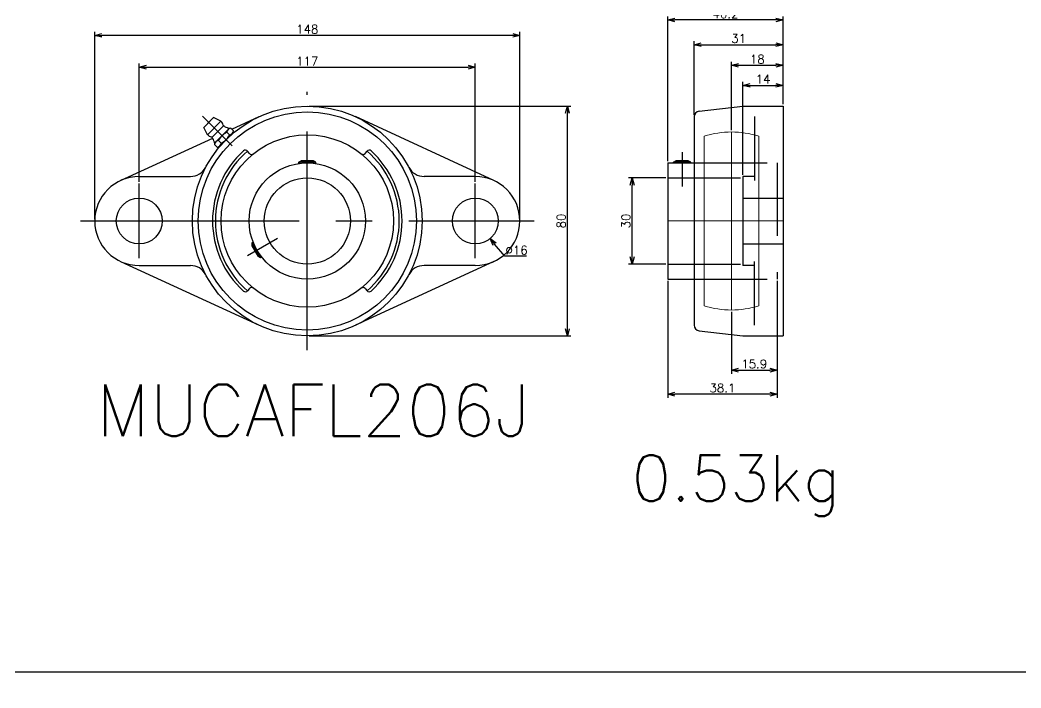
# Model space of a CAD drawing. Header units: millimetres. Extents: x -8731 to 85711, y -14522 to 31379.
# Drawn here: x 35657.2 to 36005.7, y 4109.8 to 4342.4 of the extents above; entities that cross this region are included whole.
import ezdxf
from ezdxf import colors
from ezdxf.entities.mleader import LeaderData, LeaderLine
from ezdxf.enums import TextEntityAlignment as Align
from ezdxf.math import Vec2, Vec3

# ---------------------------------------------------------------- set-up
doc = ezdxf.new("R2010")
doc.units = ezdxf.units.MM
doc.header["$LTSCALE"] = 4
doc.header["$PDMODE"] = 99
doc.header["$PDSIZE"] = 1
doc.linetypes.add('CENTER2', pattern=[28.575, 19.05, -3.175, 3.175, -3.175])
doc.linetypes.add('HIDDEN', pattern=[9.525, 6.35, -3.175])
doc.layers.add('08_DIM', color=3, linetype='Continuous', lineweight=13)
doc.layers.add('10_DRAFT', color=8, linetype='Continuous', lineweight=0, plot=False)
doc.styles.add('KSS_TXT', font='txt.shx', dxfattribs={"bigfont": 'extfont2.shx'})
doc.styles.get("Standard").update_dxf_attribs({"font": 'txt.shx', "bigfont": 'extfont2.shx'})
doc.dimstyles.new('KSS_DIM', dxfattribs={"dimscale": 3, "dimtxt": 3, "dimasz": 2.5, "dimexe": 1.25, "dimexo": 0.625, "dimtad": 1, "dimdsep": 46, "dimtxsty": 'KSS_TXT', "dimblk": 'OPEN30', "dimcen": 0, "dimazin": 2, "dimtfac": 0.75, "dimtmove": 0, "dimatfit": 3, "dimldrblk": 'OPEN30', "dimfxl": 1, "dimtolj": 1, "dimarcsym": 0})
doc.dimstyles.new('KSS_DIM$3', dxfattribs={"dimscale": 3, "dimtxt": 3, "dimasz": 2.5, "dimexe": 1.25, "dimexo": 0.625, "dimtad": 1, "dimtih": 1, "dimtoh": 1, "dimdsep": 46, "dimtxsty": 'KSS_TXT', "dimblk": 'OPEN30', "dimcen": 0, "dimazin": 2, "dimtfac": 0.75, "dimtofl": 0, "dimtmove": 0, "dimatfit": 3, "dimldrblk": 'OPEN30', "dimfxl": 1, "dimtolj": 1, "dimarcsym": 0})

# ---------------------------------------------------------------- blocks, each defined once
blk = doc.blocks.new('AM_BALLOON1')
at = {"transparency": 16777216}
blk.add_circle((0, 0), 5, dxfattribs=at)
blk.add_attdef('B_NUMBER', text='', height=3, dxfattribs=at).set_placement((0, 0), align=Align.MIDDLE_CENTER)
blk = doc.blocks.new('_OPEN')
at = {"color": 0, "linetype": 'ByBlock'}
for p, q in [((-1, 0.167), (0, 0)), ((0, 0), (-1, -0.167)), ((0, 0), (-1, 0))]:
    blk.add_line(p, q, dxfattribs=at)
blk = doc.blocks.new('_Open30')
at = {"color": 0, "linetype": 'ByBlock', "lineweight": -2}
for p, q in [((-1, 0.27), (0, 0)), ((0, 0), (-1, -0.27)), ((0, 0), (-1, 0))]:
    blk.add_line(p, q, dxfattribs=at)
blk = doc.blocks.new('*D4490')
at = {"layer": '08_DIM', "color": 0, "lineweight": -2, "transparency": 16777216}
for p, q in [((35698.73, 4286.06), (35698.73, 4327.21)), ((35701.23, 4325.96), (35813.23, 4325.96)), ((35815.73, 4286.06), (35815.73, 4327.21))]:
    blk.add_line(p, q, dxfattribs=at)
at = {"layer": 'Defpoints', "color": 0, "transparency": 16777216}
for p in [(35815.73, 4325.96), (35698.73, 4285.44), (35815.73, 4285.44)]:
    blk.add_point(p, dxfattribs=at)
at = {"layer": '08_DIM', "color": 0, "lineweight": -2, "transparency": 16777216, "xscale": 2.5, "yscale": 2.5, "zscale": 2.5, "rotation": 180}
blk.add_blockref('_Open30', (35698.73, 4325.96), dxfattribs=at)
at = {"layer": '08_DIM', "color": 0, "lineweight": -2, "transparency": 16777216, "xscale": 2.5, "yscale": 2.5, "zscale": 2.5}
blk.add_blockref('_Open30', (35815.73, 4325.96), dxfattribs=at)
at = {"layer": '08_DIM', "color": 0, "transparency": 16777216, "insert": (35757.23, 4328.09), "char_height": 3, "attachment_point": 5, "style": 'KSS_TXT'}
blk.add_mtext('\\A1;117', dxfattribs=at)
blk = doc.blocks.new('*D4491')
at = {"layer": '08_DIM', "color": 0, "lineweight": -2, "transparency": 16777216}
for p, q in [((35683.23, 4273.06), (35683.23, 4338.32)), ((35828.73, 4337.07), (35685.73, 4337.07)), ((35831.23, 4273.06), (35831.23, 4338.32))]:
    blk.add_line(p, q, dxfattribs=at)
at = {"layer": 'Defpoints', "color": 0, "transparency": 16777216}
for p in [(35683.23, 4337.07), (35683.23, 4272.44), (35831.23, 4272.44)]:
    blk.add_point(p, dxfattribs=at)
at = {"layer": '08_DIM', "color": 0, "lineweight": -2, "transparency": 16777216, "xscale": 2.5, "yscale": 2.5, "zscale": 2.5, "rotation": 180}
blk.add_blockref('_Open30', (35683.23, 4337.07), dxfattribs=at)
at = {"layer": '08_DIM', "color": 0, "lineweight": -2, "transparency": 16777216, "xscale": 2.5, "yscale": 2.5, "zscale": 2.5}
blk.add_blockref('_Open30', (35831.23, 4337.07), dxfattribs=at)
at = {"layer": '08_DIM', "color": 0, "transparency": 16777216, "insert": (35757.23, 4339.2), "char_height": 3, "attachment_point": 5, "style": 'KSS_TXT'}
blk.add_mtext('\\A1;148', dxfattribs=at)
blk = doc.blocks.new('*D4493')
at = {"layer": '08_DIM', "color": 0, "lineweight": -2, "transparency": 16777216}
for p, q in [((35908.9, 4288.56), (35908.9, 4320.91)), ((35911.4, 4319.66), (35920.4, 4319.66)), ((35922.9, 4313.06), (35922.9, 4320.91))]:
    blk.add_line(p, q, dxfattribs=at)
at = {"layer": 'Defpoints', "color": 0, "transparency": 16777216}
for p in [(35922.9, 4319.66), (35922.9, 4312.44), (35908.9, 4287.94)]:
    blk.add_point(p, dxfattribs=at)
at = {"layer": '08_DIM', "color": 0, "lineweight": -2, "transparency": 16777216, "xscale": 2.5, "yscale": 2.5, "zscale": 2.5, "rotation": 180}
blk.add_blockref('_Open30', (35908.9, 4319.66), dxfattribs=at)
at = {"layer": '08_DIM', "color": 0, "lineweight": -2, "transparency": 16777216, "xscale": 2.5, "yscale": 2.5, "zscale": 2.5}
blk.add_blockref('_Open30', (35922.9, 4319.66), dxfattribs=at)
at = {"layer": '08_DIM', "color": 0, "transparency": 16777216, "insert": (35915.9, 4321.79), "char_height": 3, "attachment_point": 5, "style": 'KSS_TXT'}
blk.add_mtext('\\A1;14', dxfattribs=at)
blk = doc.blocks.new('*D4494')
at = {"layer": '08_DIM', "color": 0, "lineweight": -2, "transparency": 16777216}
for p, q in [((35891.9, 4309.28), (35891.9, 4335.07)), ((35922.9, 4313.06), (35922.9, 4335.07)), ((35894.4, 4333.82), (35920.4, 4333.82))]:
    blk.add_line(p, q, dxfattribs=at)
at = {"layer": 'Defpoints', "color": 0, "transparency": 16777216}
for p in [(35922.9, 4333.82), (35922.9, 4312.44), (35891.9, 4308.66)]:
    blk.add_point(p, dxfattribs=at)
at = {"layer": '08_DIM', "color": 0, "lineweight": -2, "transparency": 16777216, "xscale": 2.5, "yscale": 2.5, "zscale": 2.5, "rotation": 180}
blk.add_blockref('_Open30', (35891.9, 4333.82), dxfattribs=at)
at = {"layer": '08_DIM', "color": 0, "lineweight": -2, "transparency": 16777216, "xscale": 2.5, "yscale": 2.5, "zscale": 2.5}
blk.add_blockref('_Open30', (35922.9, 4333.82), dxfattribs=at)
at = {"layer": '08_DIM', "color": 0, "transparency": 16777216, "insert": (35907.4, 4335.94), "char_height": 3, "attachment_point": 5, "style": 'KSS_TXT'}
blk.add_mtext('\\A1;31', dxfattribs=at)
blk = doc.blocks.new('*D4495')
at = {"layer": '08_DIM', "color": 0, "lineweight": -2, "transparency": 16777216}
for p, q in [((35882.7, 4293.31), (35882.7, 4343.68)), ((35920.4, 4342.43), (35885.2, 4342.43)), ((35922.9, 4313.06), (35922.9, 4343.68))]:
    blk.add_line(p, q, dxfattribs=at)
at = {"layer": 'Defpoints', "color": 0, "transparency": 16777216}
for p in [(35882.7, 4342.43), (35922.9, 4312.44), (35882.7, 4292.69)]:
    blk.add_point(p, dxfattribs=at)
at = {"layer": '08_DIM', "color": 0, "lineweight": -2, "transparency": 16777216, "xscale": 2.5, "yscale": 2.5, "zscale": 2.5, "rotation": 180}
blk.add_blockref('_Open30', (35882.7, 4342.43), dxfattribs=at)
at = {"layer": '08_DIM', "color": 0, "lineweight": -2, "transparency": 16777216, "xscale": 2.5, "yscale": 2.5, "zscale": 2.5}
blk.add_blockref('_Open30', (35922.9, 4342.43), dxfattribs=at)
at = {"layer": '08_DIM', "color": 0, "transparency": 16777216, "insert": (35902.8, 4344.56), "char_height": 3, "attachment_point": 5, "style": 'KSS_TXT'}
blk.add_mtext('\\A1;40.2', dxfattribs=at)
blk = doc.blocks.new('*D4496')
at = {"layer": '08_DIM', "color": 0, "lineweight": -2, "transparency": 16777216}
for p, q in [((35920.8, 4251.56), (35920.8, 4219.27)), ((35904.9, 4240.81), (35904.9, 4219.27)), ((35907.4, 4220.52), (35918.3, 4220.52))]:
    blk.add_line(p, q, dxfattribs=at)
at = {"layer": 'Defpoints', "color": 0, "transparency": 16777216}
for p in [(35920.8, 4252.19), (35904.9, 4241.44), (35920.8, 4220.52)]:
    blk.add_point(p, dxfattribs=at)
at = {"layer": '08_DIM', "color": 0, "lineweight": -2, "transparency": 16777216, "xscale": 2.5, "yscale": 2.5, "zscale": 2.5, "rotation": 180}
blk.add_blockref('_Open30', (35904.9, 4220.52), dxfattribs=at)
at = {"layer": '08_DIM', "color": 0, "lineweight": -2, "transparency": 16777216, "xscale": 2.5, "yscale": 2.5, "zscale": 2.5}
blk.add_blockref('_Open30', (35920.8, 4220.52), dxfattribs=at)
at = {"layer": '08_DIM', "color": 0, "transparency": 16777216, "insert": (35912.85, 4222.65), "char_height": 3, "attachment_point": 5, "style": 'KSS_TXT'}
blk.add_mtext('\\A1;15.9', dxfattribs=at)
blk = doc.blocks.new('*D4497')
at = {"layer": '08_DIM', "color": 0, "lineweight": -2, "transparency": 16777216}
for p, q in [((35882.7, 4251.56), (35882.7, 4210.91)), ((35920.8, 4251.56), (35920.8, 4210.91)), ((35918.3, 4212.16), (35885.2, 4212.16))]:
    blk.add_line(p, q, dxfattribs=at)
at = {"layer": 'Defpoints', "color": 0, "transparency": 16777216}
for p in [(35882.7, 4252.19), (35920.8, 4252.19), (35882.7, 4212.16)]:
    blk.add_point(p, dxfattribs=at)
at = {"layer": '08_DIM', "color": 0, "lineweight": -2, "transparency": 16777216, "xscale": 2.5, "yscale": 2.5, "zscale": 2.5, "rotation": 180}
blk.add_blockref('_Open30', (35882.7, 4212.16), dxfattribs=at)
at = {"layer": '08_DIM', "color": 0, "lineweight": -2, "transparency": 16777216, "xscale": 2.5, "yscale": 2.5, "zscale": 2.5}
blk.add_blockref('_Open30', (35920.8, 4212.16), dxfattribs=at)
at = {"layer": '08_DIM', "color": 0, "transparency": 16777216, "insert": (35901.75, 4214.28), "char_height": 3, "attachment_point": 5, "style": 'KSS_TXT'}
blk.add_mtext('\\A1;38.1', dxfattribs=at)
blk = doc.blocks.new('*D4498')
at = {"layer": '08_DIM', "color": 0, "lineweight": -2, "transparency": 16777216}
for p, q in [((35904.9, 4304.06), (35904.9, 4327.89)), ((35907.4, 4326.64), (35920.4, 4326.64)), ((35922.9, 4313.06), (35922.9, 4327.89))]:
    blk.add_line(p, q, dxfattribs=at)
at = {"layer": 'Defpoints', "color": 0, "transparency": 16777216}
for p in [(35922.9, 4326.64), (35922.9, 4312.44), (35904.9, 4303.44)]:
    blk.add_point(p, dxfattribs=at)
at = {"layer": '08_DIM', "color": 0, "lineweight": -2, "transparency": 16777216, "xscale": 2.5, "yscale": 2.5, "zscale": 2.5, "rotation": 180}
blk.add_blockref('_Open30', (35904.9, 4326.64), dxfattribs=at)
at = {"layer": '08_DIM', "color": 0, "lineweight": -2, "transparency": 16777216, "xscale": 2.5, "yscale": 2.5, "zscale": 2.5}
blk.add_blockref('_Open30', (35922.9, 4326.64), dxfattribs=at)
at = {"layer": '08_DIM', "color": 0, "transparency": 16777216, "insert": (35913.9, 4328.76), "char_height": 3, "attachment_point": 5, "style": 'KSS_TXT'}
blk.add_mtext('\\A1;18', dxfattribs=at)
blk = doc.blocks.new('*D4505')
at = {"layer": '08_DIM', "color": 0, "lineweight": -2, "transparency": 16777216}
for p, q in [((35882.08, 4287.44), (35869.05, 4287.44)), ((35870.3, 4259.94), (35870.3, 4284.94)), ((35882.08, 4257.44), (35869.05, 4257.44))]:
    blk.add_line(p, q, dxfattribs=at)
at = {"layer": 'Defpoints', "color": 0, "transparency": 16777216}
for p in [(35870.3, 4287.44), (35882.7, 4287.44), (35882.7, 4257.44)]:
    blk.add_point(p, dxfattribs=at)
at = {"layer": '08_DIM', "color": 0, "lineweight": -2, "transparency": 16777216, "xscale": 2.5, "yscale": 2.5, "zscale": 2.5}
for p, rotation in [((35870.3, 4287.44), 90), ((35870.3, 4257.44), 270)]:
    blk.add_blockref('_Open30', p, dxfattribs=dict(at, rotation=rotation))
at = {"layer": '08_DIM', "color": 0, "transparency": 16777216, "insert": (35868.17, 4272.44), "char_height": 3, "attachment_point": 5, "rotation": 90, "style": 'KSS_TXT'}
blk.add_mtext('\\A1;30', dxfattribs=at)
blk = doc.blocks.new('*D4506')
at = {"layer": '08_DIM', "color": 0, "lineweight": -2, "transparency": 16777216}
for p, q in [((35825.96, 4260.14), (35822.45, 4264.36)), ((35833.59, 4260.14), (35825.96, 4260.14))]:
    blk.add_line(p, q, dxfattribs=at)
at = {"layer": 'Defpoints', "color": 0, "transparency": 16777216}
for p in [(35810.61, 4278.59), (35820.85, 4266.29)]:
    blk.add_point(p, dxfattribs=at)
at = {"layer": '08_DIM', "color": 0, "lineweight": -2, "transparency": 16777216, "xscale": 2.5, "yscale": 2.5, "zscale": 2.5, "rotation": 129.7625315776683}
blk.add_blockref('_Open30', (35820.85, 4266.29), dxfattribs=at)
at = {"layer": '08_DIM', "color": 0, "transparency": 16777216, "insert": (35830.09, 4262.26), "char_height": 3, "attachment_point": 5, "style": 'KSS_TXT'}
blk.add_mtext('\\A1;%%C16', dxfattribs=at)
blk = doc.blocks.new('MUCAFL206a_1_1')
at = {"color": 0, "linetype": 'CENTER2'}
for p, q in [((0, -45), (0, 45)), ((-26.16, 26.16), (-36.49, 36.49)), ((-58.5, -13), (-58.5, 13)), ((58.5, -13), (58.5, 13)), ((-79, 0), (79, 0)), ((-20.78, -12), (-10.39, -6))]:
    blk.add_line(p, q, dxfattribs=at)
at = {"color": 0}
for p, q in [((-35.99, 32.6), (-32.6, 35.99)), ((-30.05, 34.72), (-32.6, 35.99)), ((-26.23, 31.95), (-16.75, 36.32)), ((64.99, 14.08), (16.75, 36.32)), ((-34.72, 30.05), (-35.99, 32.6)), ((-34.72, 30.05), (-30.05, 34.72)), ((-29.17, 33.13), (-33.13, 29.17)), ((-31.84, 27.56), (-27.56, 31.84)), ((-26.58, 32.29), (-25.69, 31.4)), ((-64.99, 14.08), (-32.94, 28.86)), ((-30.87, 28.01), (-29.98, 27.12)), ((-26.14, 30.43), (-30.43, 26.14)), ((-28.01, 30.87), (-27.12, 29.98)), ((-31.4, 25.69), (-32.29, 26.58)), ((-20.14, 23.55), (-20.79, 24.31)), ((-3, 20.5), (-2.13, 21)), ((2.13, 21), (-2.13, 21)), ((3, 20.5), (2.13, 21)), ((20.14, 23.55), (20.79, 24.31)), ((-3, 20.03), (-3, 20.5)), ((3, 20.5), (-3, 20.5)), ((-2.45, 20.1), (-2.45, 20.82)), ((2.45, 20.1), (2.45, 20.82)), ((3, 20.03), (3, 20.5)), ((-58.5, 15.5), (-40.67, 15.5)), ((58.5, 15.5), (40.67, 15.5)), ((-18.84, -7.42), (-19.25, -7.65)), ((-19.25, -7.65), (-19.25, -8.65)), ((-19.25, -7.65), (-16.25, -12.85)), ((-18.63, -7.93), (-19.25, -8.29)), ((-19.25, -8.65), (-17.12, -12.35)), ((-16.25, -12.85), (-17.12, -12.35)), ((-16.18, -12.17), (-16.8, -12.53)), ((-15.84, -12.61), (-16.25, -12.85)), ((-64.99, -14.08), (-16.75, -36.32)), ((-58.5, -15.5), (-40.67, -15.5)), ((64.99, -14.08), (16.75, -36.32)), ((58.5, -15.5), (40.67, -15.5)), ((-20.14, -23.55), (-20.79, -24.31)), ((20.14, -23.55), (20.79, -24.31))]:
    blk.add_line(p, q, dxfattribs=at)
for centre, radius in [((0, 0), 40), ((0, 0), 38), ((0, 0), 30), ((0, 0), 20.25), ((0, 0), 15), ((-58.5, 0), 8), ((58.5, 0), 8)]:
    blk.add_circle(centre, radius, dxfattribs=at)
for centre, radius, start, end in [((-33.24, 33.24), 1.59, 114.555, 155.445), ((-32.39, 32.39), 3.3, 17.9467, 45), ((-28.48, 33.65), 0.8, 197.9467, 240.2157), ((-25.9, 38.16), 6, 240.2157, 260.6802), ((-26.45, 30.74), 1.56, 94.7398, 175.2602), ((-27.25, 31.53), 1.56, 274.7398, 355.2602), ((-32.39, 32.39), 3.3, 225, 252.0533), ((-33.65, 28.48), 0.8, 29.7843, 72.0533), ((-38.16, 25.9), 6, 9.3198, 29.7843), ((-30.74, 26.45), 1.56, 94.7398, 175.2602), ((-25.67, 25.67), 5.7, 114.2291, 155.7709), ((-32.31, 32.31), 5.7, 294.2291, 335.7709), ((0, 0), 33, 132.3324, 227.6676), ((-31.53, 27.25), 1.56, 274.7398, 355.2602), ((-21.55, 23.66), 1, 40.5416, 132.3324), ((21.55, 23.66), 1, 47.6676, 139.4584), ((0, 0), 33, 312.3324, 47.6676), ((0, 0), 32, 130.5416, 229.4584), ((-19.38, 24.2), 1, 220.5416, 308.693), ((19.38, 24.2), 1, 231.307, 319.4584), ((0, 0), 32, 310.5416, 49.4584), ((-40.67, 21.5), 6, 270, 332.1349), ((40.67, 21.5), 6, 207.8651, 270), ((-58.5, 0), 15.5, 90, 270), ((58.5, 0), 15.5, 270, 90), ((-40.67, -21.5), 6, 27.8651, 90), ((40.67, -21.5), 6, 90, 152.1349), ((-21.55, -23.66), 1, 227.6676, 319.4584), ((-19.38, -24.2), 1, 51.307, 139.4584), ((19.38, -24.2), 1, 40.5416, 128.693), ((21.55, -23.66), 1, 220.5416, 312.3324)]:
    blk.add_arc(centre, radius, start, end, dxfattribs=at)
blk = doc.blocks.new('MUCAFL206c_1_1')
at = {"color": 0}
for p, q in [((-29.23, 38.21), (-14, 40)), ((-14, 40), (0, 40)), ((0, 40), (0, -40)), ((-31, 36.22), (-31, -36.22)), ((-10, 36.32), (-10, 14.08)), ((-38.2, 20.5), (-37.33, 21)), ((-33.07, 21), (-37.33, 21)), ((-32.2, 20.5), (-33.07, 21)), ((-40.2, 20.25), (-31, 20.25)), ((-40.2, 20.25), (-40.2, -20.25)), ((-38.2, 20.25), (-38.2, 20.5)), ((-32.2, 20.5), (-38.2, 20.5)), ((-37.65, 20.25), (-37.65, 20.82)), ((-32.75, 20.25), (-32.75, 20.82)), ((-32.2, 20.25), (-32.2, 20.5)), ((-14, 15.5), (-14, -15.5)), ((-10, 15.5), (-14, 15.5)), ((-10, -15.5), (-14, -15.5)), ((-10, -36.32), (-10, -14.08)), ((-40.2, -20.25), (-31, -20.25)), ((-29.23, -38.21), (-14, -40)), ((-14, -40), (0, -40))]:
    blk.add_line(p, q, dxfattribs=at)
at = {"color": 0, "linetype": 'CENTER2'}
blk.add_line((-35.2, 24), (-35.2, 12), dxfattribs=at)
at = {"color": 0, "linetype": 'HIDDEN'}
for p, q in [((-31, 20.25), (-2.1, 20.25)), ((-2.1, 20.25), (-2.1, -20.25)), ((-40.2, 15), (-2.1, 15)), ((-14, 8), (0, 8)), ((-14, -8), (0, -8)), ((-40.2, -15), (-2.1, -15)), ((-31, -20.25), (-2.1, -20.25))]:
    blk.add_line(p, q, dxfattribs=at)
at = {"color": 0}
for centre, start, end in [((-29, 36.22), 96.7098, 180), ((-29, -36.22), 180, 263.2902)]:
    blk.add_arc(centre, 2, start, end, dxfattribs=at)
at = {"layer": '10_DRAFT'}
for p, q in [((-27.5, 29.51), (-27.5, -29.51)), ((-18, 31), (-18, -31)), ((-8.5, 29.51), (-8.5, -29.51)), ((-40.2, 0), (0, 0))]:
    blk.add_line(p, q, dxfattribs=at)
for start, end in [(72.1545, 107.8455), (252.1545, 287.8455)]:
    blk.add_arc((-18, 0), 31, start, end, dxfattribs=at)
blk = doc.blocks.new('*D4410')
at = {"layer": '08_DIM', "color": 0, "lineweight": -2, "transparency": 16777216}
for p, q in [((35757.86, 4312.44), (35849.01, 4312.44)), ((35847.76, 4234.94), (35847.76, 4309.94)), ((35757.86, 4232.44), (35849.01, 4232.44))]:
    blk.add_line(p, q, dxfattribs=at)
at = {"layer": 'Defpoints', "color": 0, "transparency": 16777216}
for p in [(35757.23, 4312.44), (35847.76, 4312.44), (35757.23, 4232.44)]:
    blk.add_point(p, dxfattribs=at)
at = {"layer": '08_DIM', "color": 0, "lineweight": -2, "transparency": 16777216, "xscale": 2.5, "yscale": 2.5, "zscale": 2.5}
for p, rotation in [((35847.76, 4312.44), 90), ((35847.76, 4232.44), 270)]:
    blk.add_blockref('_Open30', p, dxfattribs=dict(at, rotation=rotation))
at = {"layer": '08_DIM', "color": 0, "transparency": 16777216, "insert": (35845.63, 4272.44), "char_height": 3, "attachment_point": 5, "rotation": 90, "style": 'KSS_TXT'}
blk.add_mtext('\\A1;80', dxfattribs=at)

msp = doc.modelspace()

# ---------------------------------------------------------------- linework, layer by layer
at = {"layer": 'Defpoints'}
msp.add_lwpolyline([(33672.53496, 4115.50865), (36641.12093, 4115.50865), (36641.12093, 5864.38367), (33672.53496, 5864.38367)], close=True, dxfattribs=at)

# ---------------------------------------------------------------- block references
at = {"color": 4}
for name, p in [('MUCAFL206a_1_1', (35757.23084, 4272.43599)), ('MUCAFL206c_1_1', (35922.90002, 4272.43599))]:
    msp.add_blockref(name, p, dxfattribs=at)

# ---------------------------------------------------------------- texts
at = {"color": 0, "style": 'KSS_TXT'}
msp.add_text('MUCAFL206J', height=18, dxfattribs=at).set_placement((35683.80153, 4197.48572))
at = {"layer": '08_DIM', "color": 6, "style": 'KSS_TXT'}
msp.add_text('0.53kg', height=16, dxfattribs=at).set_placement((35870.11664, 4174.94482))

# ---------------------------------------------------------------- dimensions: what is measured, and where the dimension line sits
at = {"layer": '08_DIM'}
for base, p1, p2, picture, middle in [((35882.70002, 4342.4318), (35922.90002, 4312.43599), (35882.70002, 4292.68599), '*D4495', (35902.80002, 4344.5568)), ((35683.23084, 4337.0746), (35831.23084, 4272.43599), (35683.23084, 4272.43599), '*D4491', (35757.23084, 4339.1996)), ((35922.90002, 4333.81833), (35891.90002, 4308.65749), (35922.90002, 4312.43599), '*D4494', (35907.40002, 4335.94333)), ((35815.73084, 4325.96444), (35698.73084, 4285.43599), (35815.73084, 4285.43599), '*D4490', (35757.23084, 4328.08944)), ((35922.90002, 4326.63708), (35904.90002, 4303.43599), (35922.90002, 4312.43599), '*D4498', (35913.90002, 4328.76208)), ((35922.90002, 4319.66177), (35908.90002, 4287.93599), (35922.90002, 4312.43599), '*D4493', (35915.90002, 4321.78677)), ((35882.70002, 4212.15532), (35920.80002, 4252.18599), (35882.70002, 4252.18599), '*D4497', (35901.75002, 4214.28032)), ((35920.80002, 4220.52466), (35904.90002, 4241.43599), (35920.80002, 4252.18599), '*D4496', (35912.85002, 4222.64966))]:
    dim = msp.add_linear_dim(base=base, p1=p1, p2=p2, dimstyle='KSS_DIM', override={"dimscale": 1}, dxfattribs=at)
    dim.commit()
    dim.dimension.update_dxf_attribs({"geometry": picture, "text_midpoint": middle})
for base, p1, p2, picture, middle in [((35847.75567, 4312.43599), (35757.23084, 4232.43599), (35757.23084, 4312.43599), '*D4410', (35845.63067, 4272.43599)), ((35870.29612, 4287.43599), (35882.70002, 4257.43599), (35882.70002, 4287.43599), '*D4505', (35868.17112, 4272.43599))]:
    dim = msp.add_linear_dim(base=base, p1=p1, p2=p2, angle=90, dimstyle='KSS_DIM', override={"dimscale": 1}, dxfattribs=at)
    dim.commit()
    dim.dimension.update_dxf_attribs({"geometry": picture, "text_midpoint": middle})
dim = msp.add_diameter_dim_2p(p1=(35810.61399, 4278.58561), p2=(35820.8477, 4266.28638), dimstyle='KSS_DIM$3', override={"dimscale": 1, "dimpost": '%%C<>'}, dxfattribs=at)
dim.commit()
dim.dimension.update_dxf_attribs({"geometry": '*D4506', "text_midpoint": (35830.08956, 4262.26176)})

# ---------------------------------------------------------------- leaders
ml = msp.add_multileader_block('Standard', dxfattribs=at)
ml.set_content('AM_BALLOON1', color=256, scale=15)
ml.set_attribute('B_NUMBER', 'D', width=0)
ml.set_leader_properties(color=256, linetype='ByLayer', lineweight=-1)
ml.set_arrow_properties(name='OPEN')
ml.build(insert=Vec2(0, 0))
ml.multileader.update_dxf_attribs({"leader_type": 0, "has_dogleg": 0, "text_right_attachment_type": 6, "dogleg_length": 0, "arrow_head_size": 30, "scale": 15, "block_connection_type": 1})
ctx = ml.context
ctx.base_point, ctx.scale, ctx.char_height, ctx.arrow_head_size, ctx.landing_gap_size, ctx.plane_origin = Vec3(71378.15101, 6803.23474), 15, 60, 30, 30, Vec3(71378.15101, 6803.23474)
ctx.right_attachment, ctx.attachment_type = 6, 1
notes = []
notes.append((ctx, [(0, (0, 0, 0), (0, 0), (1, 0), 1, [])]))
ctx.block.insert = Vec3(71378.15101, 6803.23474)
ml = msp.add_multileader_block('Standard', dxfattribs=at)
ml.set_content('AM_BALLOON1', color=256, scale=8)
ml.set_attribute('B_NUMBER', 'BB', width=0)
ml.set_leader_properties(color=256, linetype='ByLayer', lineweight=-1)
ml.set_arrow_properties(name='OPEN')
ml.build(insert=Vec2(0, 0))
ml.multileader.update_dxf_attribs({"leader_type": 0, "has_dogleg": 0, "text_right_attachment_type": 6, "dogleg_length": 0, "arrow_head_size": 16, "scale": 8, "block_connection_type": 1})
ctx = ml.context
ctx.base_point, ctx.scale, ctx.char_height, ctx.arrow_head_size, ctx.landing_gap_size, ctx.plane_origin = Vec3(46325.59114, 4592.67863), 8, 32, 16, 16, Vec3(46325.59114, 4592.67863)
ctx.right_attachment, ctx.attachment_type = 6, 1
notes.append((ctx, [(0, (0, 0, 0), (0, 0), (1, 0), 1, [])]))
ctx.block.insert = Vec3(46325.59114, 4592.67863)
ml = msp.add_multileader_block('Standard', dxfattribs=at)
ml.set_content('AM_BALLOON1', color=256, scale=8)
ml.set_attribute('B_NUMBER', 'BH', width=0)
ml.set_leader_properties(color=256, linetype='ByLayer', lineweight=-1)
ml.set_arrow_properties(name='OPEN')
ml.build(insert=Vec2(0, 0))
ml.multileader.update_dxf_attribs({"leader_type": 0, "has_dogleg": 0, "text_right_attachment_type": 6, "dogleg_length": 0, "arrow_head_size": 16, "scale": 8, "block_connection_type": 1})
ctx = ml.context
ctx.base_point, ctx.scale, ctx.char_height, ctx.arrow_head_size, ctx.landing_gap_size, ctx.plane_origin = Vec3(46894.55259, 4592.54024), 8, 32, 16, 16, Vec3(46894.55259, 4592.54024)
ctx.right_attachment, ctx.attachment_type = 6, 1
notes.append((ctx, [(0, (0, 0, 0), (0, 0), (1, 0), 1, [])]))
ctx.block.insert = Vec3(46894.55259, 4592.54024)
ml = msp.add_multileader_block('Standard', dxfattribs=at)
ml.set_content('AM_BALLOON1', color=256, scale=8)
ml.set_attribute('B_NUMBER', 'BC', width=0)
ml.set_leader_properties(color=256, linetype='ByLayer', lineweight=-1)
ml.set_arrow_properties(name='OPEN')
ml.build(insert=Vec2(0, 0))
ml.multileader.update_dxf_attribs({"leader_type": 0, "has_dogleg": 0, "text_right_attachment_type": 6, "dogleg_length": 0, "arrow_head_size": 16, "scale": 8, "block_connection_type": 1})
ctx = ml.context
ctx.base_point, ctx.scale, ctx.char_height, ctx.arrow_head_size, ctx.landing_gap_size, ctx.plane_origin = Vec3(49608.5399, 4409.8042), 8, 32, 16, 16, Vec3(49608.5399, 4409.8042)
ctx.right_attachment, ctx.attachment_type = 6, 1
notes.append((ctx, [(0, (0, 0, 0), (0, 0), (1, 0), 1, [])]))
ctx.block.insert = Vec3(49608.5399, 4409.8042)
ml = msp.add_multileader_block('Standard', dxfattribs=at)
ml.set_content('AM_BALLOON1', color=256, scale=8)
ml.set_attribute('B_NUMBER', 'AS', width=0)
ml.set_leader_properties(color=256, linetype='ByLayer', lineweight=-1)
ml.set_arrow_properties(name='OPEN')
ml.build(insert=Vec2(0, 0))
ml.multileader.update_dxf_attribs({"leader_type": 0, "has_dogleg": 0, "text_right_attachment_type": 6, "dogleg_length": 0, "arrow_head_size": 16, "scale": 8, "block_connection_type": 1})
ctx = ml.context
ctx.base_point, ctx.scale, ctx.char_height, ctx.arrow_head_size, ctx.landing_gap_size, ctx.plane_origin = Vec3(49369.09934, 4301.67194), 8, 32, 16, 16, Vec3(49369.09934, 4301.67194)
ctx.right_attachment, ctx.attachment_type = 6, 1
notes.append((ctx, [(0, (0, 0, 0), (0, 0), (1, 0), 1, [])]))
ctx.block.insert = Vec3(49369.09934, 4301.67194)
ml = msp.add_multileader_block('Standard', dxfattribs=at)
ml.set_content('AM_BALLOON1', color=256, scale=8)
ml.set_attribute('B_NUMBER', 'BG', width=0)
ml.set_leader_properties(color=256, linetype='ByLayer', lineweight=-1)
ml.set_arrow_properties(name='OPEN')
ml.build(insert=Vec2(0, 0))
ml.multileader.update_dxf_attribs({"leader_type": 0, "has_dogleg": 0, "text_right_attachment_type": 6, "dogleg_length": 0, "arrow_head_size": 16, "scale": 8, "block_connection_type": 1})
ctx = ml.context
ctx.base_point, ctx.scale, ctx.char_height, ctx.arrow_head_size, ctx.landing_gap_size, ctx.plane_origin = Vec3(46157.19284, 4293.82122), 8, 32, 16, 16, Vec3(46157.19284, 4293.82122)
ctx.right_attachment, ctx.attachment_type = 6, 1
notes.append((ctx, [(0, (0, 0, 0), (0, 0), (1, 0), 1, [])]))
ctx.block.insert = Vec3(46157.19284, 4293.82122)
ml = msp.add_multileader_block('Standard', dxfattribs=at)
ml.set_content('AM_BALLOON1', color=256, scale=8)
ml.set_attribute('B_NUMBER', 'BE', width=0)
ml.set_leader_properties(color=256, linetype='ByLayer', lineweight=-1)
ml.set_arrow_properties(name='OPEN')
ml.build(insert=Vec2(0, 0))
ml.multileader.update_dxf_attribs({"leader_type": 0, "has_dogleg": 0, "text_right_attachment_type": 6, "dogleg_length": 0, "arrow_head_size": 16, "scale": 8, "block_connection_type": 1})
ctx = ml.context
ctx.base_point, ctx.scale, ctx.char_height, ctx.arrow_head_size, ctx.landing_gap_size, ctx.plane_origin = Vec3(49372.90878, 4160.77942), 8, 32, 16, 16, Vec3(49372.90878, 4160.77942)
ctx.right_attachment, ctx.attachment_type = 6, 1
notes.append((ctx, [(0, (0, 0, 0), (0, 0), (1, 0), 1, [])]))
ctx.block.insert = Vec3(49372.90878, 4160.77942)
for ctx, leaders in notes:
    for number, flags, end, landing, length, lines in leaders:
        leader = LeaderData()
        leader.index, (leader.has_last_leader_line, leader.has_dogleg_vector, leader.attachment_direction) = number, flags
        leader.last_leader_point, leader.dogleg_vector, leader.dogleg_length = Vec3(end), Vec3(landing), length
        for number, points, colour, breaks in lines:
            line = LeaderLine()
            line.index, line.vertices, line.color, line.breaks = number, Vec3.list(points), colors.encode_raw_color(colour), breaks
            leader.lines.append(line)
        ctx.leaders.append(leader)

doc.saveas('drawing.dxf')
